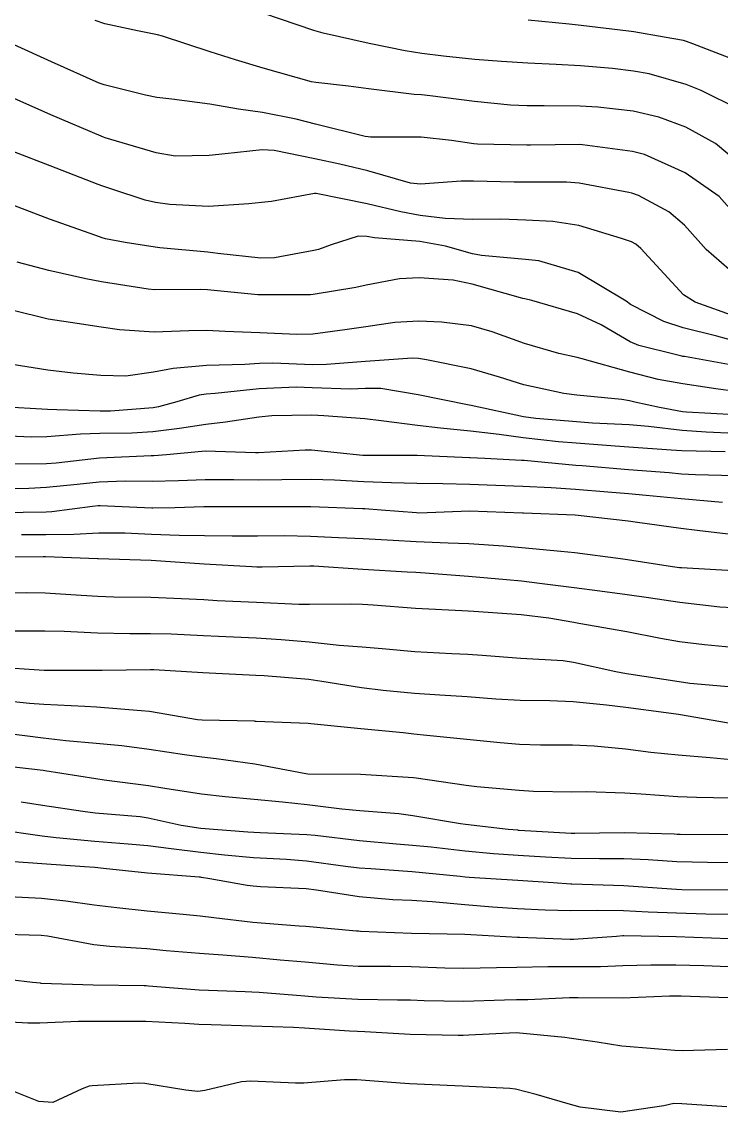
# Model space of a CAD drawing. Header units: metres. Extents: x 307586 to 320046, y 7427249 to 7434250.
# Drawn here: x 310680.13 to 310706.57, y 7432805.33 to 7432846.53 of the extents above; entities that cross this region are included whole.
import ezdxf

# ---------------------------------------------------------------- set-up
doc = ezdxf.new("R2010")
doc.units = ezdxf.units.M
doc.header["$MEASUREMENT"] = 0
doc.layers.add('Curvas de Nivel 1m', color=11, linetype='Continuous')
doc.layers.add('Curvas de Nivel 5m', color=15, linetype='Continuous')

msp = doc.modelspace()

# ---------------------------------------------------------------- linework, layer by layer
at = {"layer": 'Curvas de Nivel 1m', "flags": 128}
for points, elevation in [([(310707.236, 7432843.226), (310705.814, 7432843.934), (310705.245, 7432844.162), (310703.849, 7432844.561), (310703.25, 7432844.672), (310702.464, 7432844.764), (310701.252, 7432844.867), (310700.329, 7432844.922), (310699.252, 7432844.966), (310698.257, 7432845.029), (310697.254, 7432845.108), (310696.068, 7432845.239), (310695.256, 7432845.341), (310694.626, 7432845.439), (310693.259, 7432845.719), (310691.522, 7432846.107), (310691.264, 7432846.179), (310691.165, 7432846.21), (310689.274, 7432846.843)], 744), ([(310707.212, 7432841.218), (310706.357, 7432841.929), (310705.229, 7432842.556), (310704.213, 7432842.935), (310703.235, 7432843.151), (310701.91, 7432843.309), (310701.237, 7432843.351), (310699.879, 7432843.361), (310699.236, 7432843.362), (310698.602, 7432843.385), (310697.238, 7432843.525), (310695.564, 7432843.733), (310695.24, 7432843.767), (310694.967, 7432843.791), (310693.242, 7432844.006), (310692.474, 7432844.098), (310691.244, 7432844.239), (310691.086, 7432844.27), (310689.249, 7432844.786), (310688.205, 7432845.099), (310687.255, 7432845.401), (310685.454, 7432845.986), (310685.261, 7432846.036), (310685.14, 7432846.061), (310684.511, 7432846.191), (310683.267, 7432846.462), (310682.905, 7432846.577)], 743), ([(310707.185, 7432839.148), (310706.486, 7432839.927), (310705.206, 7432840.826), (310703.667, 7432841.513), (310703.218, 7432841.628), (310701.325, 7432841.885), (310701.221, 7432841.892), (310699.359, 7432841.871), (310699.221, 7432841.871), (310697.35, 7432841.909), (310697.221, 7432841.919), (310696.375, 7432842.048), (310695.224, 7432842.17), (310693.312, 7432842.176), (310693.224, 7432842.18), (310693.115, 7432842.2), (310691.228, 7432842.666), (310690.498, 7432842.849), (310689.233, 7432843.105), (310688.326, 7432843.236), (310687.236, 7432843.422), (310685.799, 7432843.613), (310685.238, 7432843.675), (310684.812, 7432843.76), (310683.242, 7432844.147), (310683.055, 7432844.212), (310681.251, 7432845.021), (310679.844, 7432845.658)], 742), ([(310707.158, 7432836.923), (310706.004, 7432837.932), (310705.182, 7432838.845), (310704.59, 7432839.352), (310703.438, 7432839.966), (310703.194, 7432840.057), (310703.079, 7432840.087), (310701.2, 7432840.434), (310700.723, 7432840.472), (310699.2, 7432840.475), (310698.74, 7432840.477), (310697.2, 7432840.515), (310696.732, 7432840.513), (310695.198, 7432840.394), (310694.828, 7432840.436), (310693.205, 7432840.907), (310692.154, 7432841.155), (310691.212, 7432841.351), (310689.675, 7432841.667), (310689.216, 7432841.698), (310687.819, 7432841.546), (310687.213, 7432841.479), (310685.931, 7432841.454), (310685.214, 7432841.58), (310683.278, 7432842.154), (310683.222, 7432842.175), (310683.127, 7432842.211), (310681.231, 7432843.022), (310679.844, 7432843.637)], 741), ([(310707.128, 7432834.456), (310706.397, 7432834.66), (310705.133, 7432834.966), (310704.393, 7432835.208), (310703.142, 7432835.856), (310702.972, 7432835.972), (310701.159, 7432837.062), (310699.675, 7432837.495), (310699.166, 7432837.552), (310697.506, 7432837.697), (310697.169, 7432837.766), (310696.145, 7432838.05), (310695.175, 7432838.229), (310693.462, 7432838.372), (310693.176, 7432838.414), (310692.839, 7432838.43), (310691.824, 7432838.103), (310691.348, 7432837.931), (310691.17, 7432837.886), (310689.681, 7432837.609), (310689.165, 7432837.599), (310687.543, 7432837.778), (310687.168, 7432837.823), (310685.354, 7432837.994), (310685.17, 7432838.019), (310684.033, 7432838.197), (310683.3, 7432838.334), (310683.175, 7432838.371), (310682.931, 7432838.457), (310681.181, 7432839.071), (310679.833, 7432839.597)], 739), ([(310707.119, 7432833.53), (310705.182, 7432833.88), (310705.122, 7432833.889), (310705.079, 7432833.897), (310704.871, 7432833.944), (310703.459, 7432834.297), (310703.128, 7432834.439), (310702.027, 7432835.088), (310701.138, 7432835.496), (310699.411, 7432836.007), (310699.144, 7432836.065), (310699.073, 7432836.082), (310697.152, 7432836.618), (310696.433, 7432836.767), (310695.155, 7432836.856), (310694.409, 7432836.816), (310693.15, 7432836.575), (310692.754, 7432836.488), (310691.145, 7432836.225), (310691.038, 7432836.217), (310689.144, 7432836.216), (310689.055, 7432836.221), (310687.147, 7432836.403), (310686.896, 7432836.414), (310685.146, 7432836.41), (310684.902, 7432836.428), (310683.15, 7432836.701), (310682.549, 7432836.819), (310681.156, 7432837.133), (310679.954, 7432837.449)], 738), ([(310707.109, 7432832.56), (310706.368, 7432832.67), (310705.112, 7432832.847), (310704.182, 7432833.022), (310703.116, 7432833.292), (310701.314, 7432833.795), (310701.121, 7432833.842), (310700.43, 7432833.997), (310699.127, 7432834.376), (310697.916, 7432834.814), (310697.133, 7432835.043), (310696.001, 7432835.184), (310695.135, 7432835.227), (310694.228, 7432835.168), (310693.132, 7432835.013), (310692.335, 7432834.894), (310691.129, 7432834.735), (310690.53, 7432834.715), (310689.129, 7432834.774), (310687.813, 7432834.833), (310687.13, 7432834.864), (310686.446, 7432834.851), (310685.129, 7432834.811), (310683.827, 7432834.897), (310683.131, 7432834.999), (310682.222, 7432835.129), (310681.134, 7432835.298), (310679.749, 7432835.631)], 737), ([(310707.099, 7432831.682), (310705.253, 7432831.786), (310705.101, 7432831.801), (310704.233, 7432831.953), (310703.296, 7432832.158), (310703.105, 7432832.207), (310702.815, 7432832.264), (310701.107, 7432832.427), (310700.613, 7432832.49), (310699.111, 7432832.812), (310698.191, 7432833.101), (310697.117, 7432833.421), (310695.422, 7432833.754), (310695.12, 7432833.813), (310694.884, 7432833.827), (310693.119, 7432833.696), (310691.644, 7432833.578), (310691.118, 7432833.573), (310689.614, 7432833.629), (310689.118, 7432833.616), (310688.559, 7432833.58), (310687.117, 7432833.547), (310685.856, 7432833.433), (310685.114, 7432833.29), (310684.064, 7432833.147), (310683.113, 7432833.173), (310682.077, 7432833.257), (310681.114, 7432833.368), (310679.773, 7432833.587)], 736), ([(310706.718, 7432830.284), (310705.079, 7432830.319), (310704.681, 7432830.344), (310703.08, 7432830.463), (310702.561, 7432830.495), (310701.082, 7432830.605), (310700.423, 7432830.657), (310699.085, 7432830.812), (310698.17, 7432830.94), (310697.088, 7432831.069), (310695.961, 7432831.18), (310695.091, 7432831.282), (310693.714, 7432831.461), (310693.094, 7432831.526), (310691.551, 7432831.65), (310691.096, 7432831.673), (310689.576, 7432831.645), (310689.095, 7432831.594), (310687.83, 7432831.41), (310687.09, 7432831.32), (310686.09, 7432831.168), (310685.086, 7432831.041), (310684.286, 7432830.991), (310683.084, 7432830.972), (310682.349, 7432830.953), (310681.082, 7432830.848), (310680.484, 7432830.834), (310679.083, 7432830.906)], 734), ([(310707.067, 7432829.376), (310705.593, 7432829.409), (310705.068, 7432829.445), (310704.605, 7432829.484), (310703.069, 7432829.604), (310701.308, 7432829.751), (310701.071, 7432829.771), (310699.125, 7432829.957), (310699.072, 7432829.96), (310699.024, 7432829.962), (310697.634, 7432830.032), (310697.073, 7432830.059), (310697.052, 7432830.062), (310695.074, 7432830.142), (310694.988, 7432830.147), (310693.074, 7432830.147), (310693.016, 7432830.148), (310691.077, 7432830.35), (310690.837, 7432830.352), (310689.075, 7432830.245), (310688.964, 7432830.243), (310687.075, 7432830.303), (310686.94, 7432830.296), (310685.602, 7432830.175), (310685.119, 7432830.133), (310685.072, 7432830.13), (310685.023, 7432830.131), (310683.071, 7432830.041), (310681.435, 7432829.86), (310681.069, 7432829.833), (310679.492, 7432829.823)], 733), ([(310706.615, 7432828.367), (310705.059, 7432828.509), (310703.735, 7432828.635), (310703.06, 7432828.692), (310702.284, 7432828.754), (310701.062, 7432828.854), (310700.14, 7432828.922), (310699.063, 7432828.97), (310698.043, 7432829.006), (310697.063, 7432829.047), (310696.045, 7432829.068), (310695.063, 7432829.082), (310694.099, 7432829.11), (310693.064, 7432829.154), (310691.952, 7432829.214), (310691.064, 7432829.239), (310689.961, 7432829.224), (310689.064, 7432829.215), (310688.144, 7432829.224), (310687.064, 7432829.225), (310686.051, 7432829.182), (310685.063, 7432829.16), (310684.04, 7432829.173), (310683.062, 7432829.143), (310682.226, 7432829.053), (310681.06, 7432828.932), (310680.393, 7432828.903), (310679.059, 7432828.867)], 732), ([(310707.041, 7432827.153), (310705.664, 7432827.314), (310705.045, 7432827.386), (310703.403, 7432827.609), (310703.048, 7432827.658), (310701.164, 7432827.876), (310701.051, 7432827.888), (310699.095, 7432827.967), (310699.052, 7432827.971), (310697.053, 7432828.04), (310695.141, 7432827.97), (310695.052, 7432827.975), (310693.711, 7432828.08), (310693.092, 7432828.129), (310693.053, 7432828.13), (310693.011, 7432828.133), (310691.054, 7432828.201), (310690.964, 7432828.201), (310689.054, 7432828.21), (310687.094, 7432828.2), (310687.053, 7432828.201), (310687.015, 7432828.199), (310685.91, 7432828.171), (310685.083, 7432828.15), (310685.052, 7432828.151), (310684.208, 7432828.193), (310683.092, 7432828.248), (310683.053, 7432828.246), (310683.02, 7432828.244), (310682.804, 7432828.212), (310681.261, 7432828.016), (310681.05, 7432828.004), (310679.313, 7432827.983)], 731), ([(310707.008, 7432824.384), (310706.514, 7432824.419), (310705.009, 7432824.589), (310703.815, 7432824.762), (310703.012, 7432824.879), (310701.975, 7432825.019), (310701.014, 7432825.147), (310699.705, 7432825.314), (310699.017, 7432825.395), (310698.447, 7432825.449), (310697.018, 7432825.575), (310695.375, 7432825.701), (310695.02, 7432825.722), (310694.696, 7432825.741), (310693.02, 7432825.835), (310691.167, 7432825.963), (310691.021, 7432825.966), (310689.223, 7432825.926), (310689.021, 7432825.929), (310688.827, 7432825.939), (310687.022, 7432826.04), (310685.023, 7432826.18), (310683.023, 7432826.24), (310682.995, 7432826.239), (310681.024, 7432826.311), (310680.943, 7432826.312), (310679.024, 7432826.309)], 729), ([(310706.993, 7432822.885), (310705.937, 7432822.987), (310704.995, 7432823.109), (310704.277, 7432823.232), (310702.998, 7432823.476), (310701.187, 7432823.802), (310701.001, 7432823.837), (310700.048, 7432824), (310699.004, 7432824.125), (310697.219, 7432824.25), (310697.005, 7432824.262), (310696.767, 7432824.281), (310695.006, 7432824.369), (310693.408, 7432824.485), (310693.007, 7432824.513), (310692.573, 7432824.529), (310691.007, 7432824.517), (310690.601, 7432824.52), (310689.007, 7432824.587), (310687.514, 7432824.658), (310687.008, 7432824.688), (310686.455, 7432824.718), (310685.009, 7432824.776), (310683.606, 7432824.798), (310683.009, 7432824.817), (310682.37, 7432824.856), (310681.01, 7432824.939), (310680.294, 7432824.954), (310679.01, 7432824.931)], 728), ([(310706.975, 7432821.392), (310705.378, 7432821.535), (310704.978, 7432821.589), (310703.071, 7432821.88), (310702.982, 7432821.893), (310702.59, 7432821.974), (310700.986, 7432822.327), (310700.596, 7432822.384), (310698.988, 7432822.478), (310697.538, 7432822.582), (310696.989, 7432822.62), (310696.387, 7432822.648), (310694.99, 7432822.73), (310693.757, 7432822.845), (310692.991, 7432822.901), (310692.128, 7432822.963), (310690.993, 7432823.088), (310689.933, 7432823.181), (310688.994, 7432823.238), (310688.133, 7432823.282), (310686.995, 7432823.334), (310685.778, 7432823.389), (310684.995, 7432823.412), (310684.216, 7432823.412), (310682.995, 7432823.434), (310681.729, 7432823.489), (310680.996, 7432823.503), (310679.732, 7432823.506)], 727), ([(310706.843, 7432820.032), (310704.959, 7432820.353), (310704.484, 7432820.424), (310702.963, 7432820.618), (310702.226, 7432820.716), (310700.966, 7432820.842), (310700.095, 7432820.87), (310698.966, 7432820.889), (310698.048, 7432820.942), (310696.968, 7432821.026), (310695.929, 7432821.09), (310694.969, 7432821.154), (310693.789, 7432821.259), (310692.972, 7432821.362), (310691.47, 7432821.611), (310690.976, 7432821.676), (310689.29, 7432821.815), (310688.978, 7432821.835), (310687.216, 7432821.92), (310686.979, 7432821.929), (310685.12, 7432822.04), (310684.981, 7432822.042), (310683.165, 7432822.022), (310682.98, 7432822.02), (310681.191, 7432822.016), (310680.98, 7432822.023), (310679.089, 7432822.142)], 726), ([(310706.922, 7432817.191), (310705.635, 7432817.22), (310704.922, 7432817.241), (310703.538, 7432817.346), (310702.924, 7432817.388), (310701.478, 7432817.431), (310700.925, 7432817.429), (310699.476, 7432817.453), (310698.925, 7432817.489), (310697.332, 7432817.629), (310696.927, 7432817.676), (310695.035, 7432817.955), (310694.932, 7432817.971), (310692.933, 7432818.09), (310690.944, 7432818.098), (310690.865, 7432818.111), (310688.936, 7432818.476), (310687.476, 7432818.689), (310686.939, 7432818.744), (310686.275, 7432818.832), (310684.941, 7432819.037), (310683.917, 7432819.17), (310682.943, 7432819.264), (310681.801, 7432819.365), (310680.945, 7432819.467), (310679.552, 7432819.639)], 724), ([(310706.902, 7432815.812), (310705.018, 7432815.823), (310704.902, 7432815.824), (310704.791, 7432815.831), (310702.902, 7432815.89), (310701.031, 7432815.86), (310700.902, 7432815.857), (310698.933, 7432815.979), (310698.903, 7432815.981), (310698.875, 7432815.983), (310698.516, 7432816.016), (310696.905, 7432816.204), (310696.716, 7432816.232), (310694.91, 7432816.533), (310694.38, 7432816.599), (310692.912, 7432816.724), (310692.226, 7432816.784), (310690.915, 7432816.939), (310689.986, 7432817.05), (310688.918, 7432817.142), (310687.82, 7432817.246), (310686.921, 7432817.349), (310685.532, 7432817.566), (310684.925, 7432817.667), (310683.25, 7432817.883), (310682.929, 7432817.925), (310681.007, 7432818.229), (310680.933, 7432818.241), (310678.935, 7432818.468)], 723), ([(310706.891, 7432814.754), (310706.055, 7432814.765), (310704.891, 7432814.794), (310703.804, 7432814.868), (310702.892, 7432814.907), (310701.969, 7432814.902), (310700.892, 7432814.916), (310699.929, 7432814.964), (310698.893, 7432815.031), (310697.963, 7432815.093), (310696.894, 7432815.189), (310695.609, 7432815.34), (310694.896, 7432815.414), (310694.289, 7432815.461), (310692.898, 7432815.582), (310691.225, 7432815.781), (310690.9, 7432815.807), (310689.147, 7432815.881), (310688.901, 7432815.894), (310688.678, 7432815.91), (310686.902, 7432816.053), (310686.159, 7432816.167), (310684.907, 7432816.447), (310684.601, 7432816.491), (310682.909, 7432816.63), (310682.437, 7432816.687), (310680.913, 7432816.916), (310680.11, 7432817.043)], 722), ([(310706.881, 7432813.721), (310705.081, 7432813.738), (310704.881, 7432813.744), (310704.69, 7432813.752), (310702.882, 7432813.884), (310700.922, 7432813.95), (310700.883, 7432813.95), (310700.216, 7432813.997), (310698.884, 7432814.083), (310697.043, 7432814.196), (310696.885, 7432814.207), (310696.695, 7432814.231), (310694.887, 7432814.419), (310693.325, 7432814.521), (310692.888, 7432814.552), (310692.362, 7432814.621), (310690.89, 7432814.817), (310690.133, 7432814.875), (310688.891, 7432814.944), (310687.788, 7432815.043), (310686.893, 7432815.145), (310685.777, 7432815.288), (310684.895, 7432815.39), (310684.157, 7432815.453), (310682.896, 7432815.561), (310681.43, 7432815.692), (310680.898, 7432815.757), (310679.139, 7432816.01)], 721), ([(310706.862, 7432811.88), (310705.53, 7432811.933), (310704.863, 7432811.952), (310702.882, 7432811.989), (310702.863, 7432811.99), (310702.844, 7432811.989), (310702.604, 7432811.973), (310700.989, 7432811.86), (310700.861, 7432811.855), (310698.94, 7432811.931), (310698.862, 7432811.931), (310697.105, 7432812.036), (310696.873, 7432812.05), (310694.863, 7432812.089), (310692.934, 7432812.159), (310692.864, 7432812.167), (310692.779, 7432812.175), (310690.865, 7432812.345), (310690.613, 7432812.365), (310688.867, 7432812.505), (310687.384, 7432812.669), (310686.869, 7432812.737), (310686.229, 7432812.806), (310684.87, 7432812.93), (310683.724, 7432813.05), (310682.872, 7432813.156), (310681.792, 7432813.302), (310680.875, 7432813.404), (310679.649, 7432813.468)], 719), ([(310706.847, 7432810.827), (310705.915, 7432810.861), (310704.847, 7432810.889), (310703.91, 7432810.891), (310702.846, 7432810.856), (310702.002, 7432810.822), (310700.845, 7432810.824), (310700.017, 7432810.827), (310698.845, 7432810.796), (310698.077, 7432810.789), (310696.844, 7432810.766), (310696.123, 7432810.768), (310694.844, 7432810.822), (310694.078, 7432810.838), (310692.844, 7432810.842), (310692.062, 7432810.881), (310690.846, 7432810.995), (310689.891, 7432811.076), (310688.849, 7432811.172), (310687.731, 7432811.266), (310686.85, 7432811.325), (310685.592, 7432811.432), (310684.853, 7432811.501), (310683.463, 7432811.591), (310682.855, 7432811.655), (310681.109, 7432811.978), (310680.86, 7432812.009), (310679.053, 7432812.055)], 718), ([(310706.83, 7432809.649), (310705.052, 7432809.716), (310704.831, 7432809.72), (310704.607, 7432809.72), (310702.83, 7432809.644), (310701.165, 7432809.651), (310700.83, 7432809.65), (310699.261, 7432809.573), (310698.829, 7432809.574), (310698.378, 7432809.566), (310696.828, 7432809.514), (310695.343, 7432809.54), (310694.828, 7432809.559), (310694.328, 7432809.568), (310692.828, 7432809.59), (310691.255, 7432809.679), (310690.829, 7432809.717), (310689.101, 7432809.856), (310688.83, 7432809.87), (310688.574, 7432809.878), (310686.831, 7432809.946), (310684.917, 7432810.094), (310684.832, 7432810.101), (310684.751, 7432810.1), (310682.832, 7432810.132), (310680.862, 7432810.2), (310680.833, 7432810.201), (310680.536, 7432810.233), (310678.836, 7432810.432)], 717), ([(310706.81, 7432807.694), (310705.097, 7432807.649), (310704.809, 7432807.666), (310702.971, 7432807.807), (310702.811, 7432807.821), (310701.879, 7432807.979), (310700.814, 7432808.129), (310700.656, 7432808.15), (310698.816, 7432808.331), (310697.026, 7432808.247), (310696.815, 7432808.234), (310696.623, 7432808.233), (310694.815, 7432808.272), (310693.096, 7432808.366), (310692.816, 7432808.38), (310692.515, 7432808.394), (310690.817, 7432808.505), (310690.407, 7432808.525), (310688.817, 7432808.579), (310687.293, 7432808.629), (310686.818, 7432808.65), (310686.298, 7432808.686), (310684.819, 7432808.757), (310683.372, 7432808.755), (310682.818, 7432808.759), (310682.281, 7432808.753), (310680.818, 7432808.694), (310680.355, 7432808.697), (310678.818, 7432808.782)], 716)]:
    msp.add_lwpolyline(points, dxfattribs=dict(at, elevation=elevation))
at = {"layer": 'Curvas de Nivel 5m', "flags": 128}
for points, elevation in [([(310707.254, 7432845.017), (310705.495, 7432845.704), (310705.261, 7432845.791), (310705.144, 7432845.824), (310704.416, 7432845.953), (310703.266, 7432846.15), (310703.059, 7432846.18), (310701.269, 7432846.392), (310700.826, 7432846.438), (310699.272, 7432846.593)], 745), ([(310707.138, 7432835.39), (310705.582, 7432835.936), (310705.147, 7432836.211), (310703.526, 7432837.965), (310703.339, 7432838.132), (310703.175, 7432838.218), (310702.801, 7432838.35), (310701.181, 7432838.842), (310700.2, 7432838.983), (310699.183, 7432839.037), (310698.237, 7432839.078), (310697.183, 7432839.068), (310696.138, 7432839.096), (310695.184, 7432839.213), (310694.461, 7432839.346), (310693.189, 7432839.652), (310691.256, 7432840.045), (310691.192, 7432840.047), (310689.571, 7432839.744), (310689.189, 7432839.699), (310688.708, 7432839.657), (310687.187, 7432839.552), (310685.732, 7432839.63), (310685.188, 7432839.707), (310684.797, 7432839.794), (310683.535, 7432840.205), (310683.195, 7432840.323), (310683.017, 7432840.39), (310681.206, 7432841.091), (310679.834, 7432841.623)], 740), ([(310707.089, 7432830.981), (310705.993, 7432831.027), (310705.09, 7432831.087), (310703.814, 7432831.238), (310703.093, 7432831.306), (310701.708, 7432831.37), (310701.094, 7432831.411), (310699.563, 7432831.538), (310699.097, 7432831.605), (310697.114, 7432832.028), (310697.039, 7432832.041), (310695.107, 7432832.434), (310693.699, 7432832.672), (310693.109, 7432832.673), (310692.551, 7432832.654), (310691.109, 7432832.707), (310690.503, 7432832.723), (310689.108, 7432832.662), (310687.439, 7432832.488), (310687.106, 7432832.462), (310686.841, 7432832.427), (310685.995, 7432832.171), (310685.297, 7432831.981), (310685.099, 7432831.952), (310683.483, 7432831.819), (310683.097, 7432831.815), (310681.459, 7432831.865), (310681.098, 7432831.879), (310679.358, 7432831.988)], 735), ([(310707.022, 7432825.789), (310705.065, 7432825.897), (310705.023, 7432825.903), (310704.987, 7432825.905), (310704.73, 7432825.944), (310703.026, 7432826.197), (310702.765, 7432826.235), (310701.03, 7432826.461), (310700.508, 7432826.518), (310699.033, 7432826.659), (310698.333, 7432826.721), (310697.034, 7432826.802), (310696.251, 7432826.831), (310695.035, 7432826.886), (310694.17, 7432826.939), (310693.036, 7432826.993), (310692.101, 7432827.035), (310691.038, 7432827.088), (310690.05, 7432827.107), (310689.037, 7432827.095), (310688.083, 7432827.099), (310687.037, 7432827.109), (310686.081, 7432827.126), (310685.038, 7432827.163), (310684.02, 7432827.213), (310683.038, 7432827.207), (310682.094, 7432827.162), (310681.037, 7432827.149), (310680.124, 7432827.152)], 730), ([(310706.94, 7432818.639), (310706.148, 7432818.721), (310704.942, 7432818.821), (310703.907, 7432818.92), (310702.944, 7432819.043), (310701.763, 7432819.164), (310700.945, 7432819.2), (310699.743, 7432819.204), (310698.945, 7432819.223), (310698.209, 7432819.284), (310696.947, 7432819.408), (310695.443, 7432819.56), (310694.948, 7432819.614), (310694.543, 7432819.66), (310692.95, 7432819.814), (310691.054, 7432820.006), (310690.952, 7432820.014), (310688.988, 7432820.094), (310688.953, 7432820.097), (310688.924, 7432820.101), (310686.953, 7432820.143), (310686.774, 7432820.162), (310684.957, 7432820.468), (310684.642, 7432820.501), (310682.959, 7432820.634), (310682.516, 7432820.658), (310680.961, 7432820.736), (310680.421, 7432820.776), (310678.963, 7432820.919)], 725), ([(310706.872, 7432812.802), (310705.985, 7432812.816), (310704.872, 7432812.846), (310703.804, 7432812.887), (310702.873, 7432812.937), (310701.902, 7432812.951), (310700.872, 7432812.935), (310699.908, 7432812.965), (310698.873, 7432813.019), (310697.923, 7432813.074), (310696.874, 7432813.161), (310695.646, 7432813.281), (310694.876, 7432813.331), (310694.159, 7432813.354), (310692.877, 7432813.467), (310691.268, 7432813.717), (310690.879, 7432813.765), (310689.155, 7432813.852), (310688.88, 7432813.87), (310688.649, 7432813.902), (310687.234, 7432814.155), (310686.927, 7432814.203), (310686.883, 7432814.207), (310686.83, 7432814.214), (310684.885, 7432814.363), (310683.222, 7432814.541), (310682.887, 7432814.573), (310682.496, 7432814.604), (310680.888, 7432814.72), (310680.369, 7432814.755), (310678.889, 7432814.853)], 720), ([(310706.779, 7432805.534), (310705.075, 7432805.642), (310704.78, 7432805.659), (310704.403, 7432805.57), (310702.777, 7432805.331), (310701.241, 7432805.523), (310700.779, 7432805.643), (310699.568, 7432806.002), (310698.786, 7432806.199), (310698.578, 7432806.222), (310696.787, 7432806.312), (310696.505, 7432806.325), (310694.788, 7432806.399), (310694.429, 7432806.425), (310692.79, 7432806.557), (310692.324, 7432806.56), (310690.788, 7432806.43), (310690.478, 7432806.422), (310688.789, 7432806.505), (310688.44, 7432806.483), (310687.051, 7432806.156), (310686.782, 7432806.116), (310686.326, 7432806.165), (310684.786, 7432806.415), (310684.547, 7432806.423), (310682.785, 7432806.33), (310682.681, 7432806.314), (310682.408, 7432806.214), (310681.31, 7432805.692), (310680.778, 7432805.739), (310679.521, 7432806.243)], 715)]:
    msp.add_lwpolyline(points, dxfattribs=dict(at, elevation=elevation))

doc.saveas('drawing.dxf')
